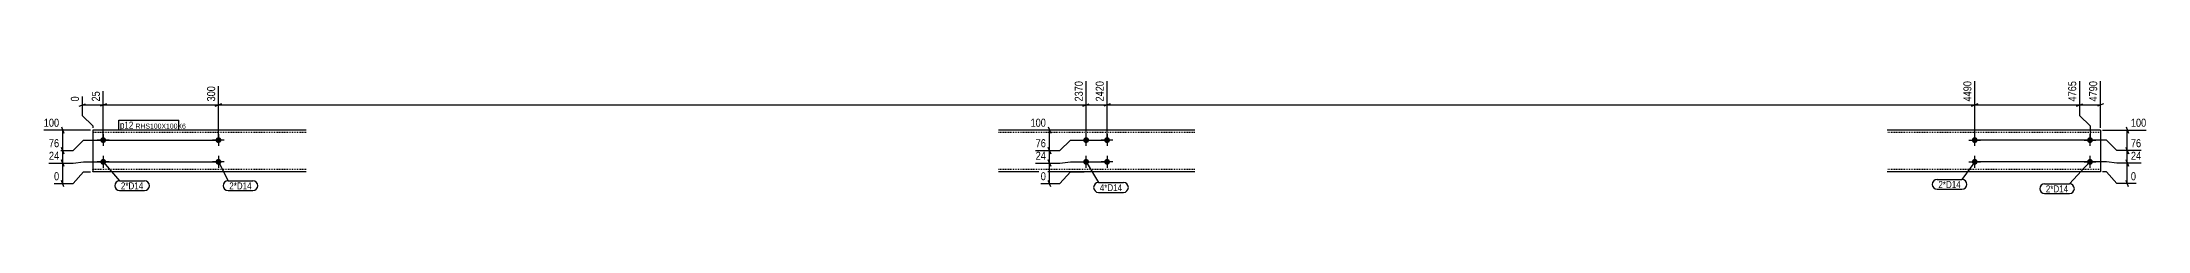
# Model space of a CAD drawing. Header units: millimetres. Extents: x 15 to 16617, y 15 to 288.
# Drawn here: x 11593 to 16617, y 15 to 288 of the extents above; entities that cross this region are included whole.
import ezdxf

# ---------------------------------------------------------------- set-up
doc = ezdxf.new("R2010")
doc.units = ezdxf.units.MM
doc.linetypes.add('DXK_LINE_DOT2', pattern=[3.9198, 1.9599, -1.9599])
for name, color, linetype in [('MÅLSÆTNING', 7, 'Continuous'), ('STÅL', 7, 'Continuous'), ('TEKST', 7, 'Continuous')]:
    doc.layers.add(name, color=color, linetype=linetype)
doc.styles.add('Arial Narrow', font='ARIALN.TTF', dxfattribs={"height": 0.2})

msp = doc.modelspace()

# ---------------------------------------------------------------- hatches: boundary and pattern name
at = {"layer": 'STÅL', "linetype": 'Continuous'}
for points in [[(11738.5, 136, -1), (11738.5, 150, -1)], [(12013.5, 136, -1), (12013.5, 150, -1)], [(14083.5, 150, -1), (14083.5, 136, -1)], [(14133.5, 136, -1), (14133.5, 150, -1)], [(16203.5, 150, -1), (16203.5, 136, -1)], [(16478.5, 150, -1), (16478.5, 136, -1)], [(11738.5, 84, -1), (11738.5, 98, -1)], [(12013.5, 84, -1), (12013.5, 98, -1)], [(14083.5, 98, -1), (14083.5, 84, -1)], [(14133.5, 84, -1), (14133.5, 98, -1)], [(16203.5, 98, -1), (16203.5, 84, -1)], [(16478.5, 98, -1), (16478.5, 84, -1)]]:
    msp.add_hatch(color=3, dxfattribs=at).paths.add_polyline_path(points)

# ---------------------------------------------------------------- linework, layer by layer
at = {"layer": 'MÅLSÆTNING', "color": 7, "linetype": 'Continuous'}
for p, q in [((11738.5, 148), (11738.5, 259.9)), ((11738.5, 148), (11738.5, 259.9)), ((12013.5, 148), (12013.5, 272.1)), ((12013.5, 148), (12013.5, 272.1)), ((14083.5, 148), (14083.5, 284.3)), ((14133.5, 148), (14133.5, 284.3)), ((14133.5, 148), (14133.5, 284.3)), ((16203.5, 148), (16203.5, 284.3)), ((16203.5, 148), (16203.5, 284.3)), ((16453.5, 284.3), (16453.5, 202)), ((16503.5, 172), (16503.5, 284.3)), ((11681, 224), (11696, 230)), ((11688.5, 247.7), (11688.5, 202)), ((11688.5, 227), (11738.5, 227)), ((11688.5, 202), (11713.5, 177)), ((11746, 230), (11731, 224)), ((11746, 230), (11731, 224)), ((11738.5, 227), (12013.5, 227)), ((12021, 230), (12006, 224)), ((12006, 224), (12021, 230)), ((12013.5, 227), (14083.5, 227)), ((14076, 224), (14091, 230)), ((14141, 230), (14126, 224)), ((14141, 230), (14126, 224)), ((14133.5, 227), (16203.5, 227)), ((16211, 230), (16196, 224)), ((16196, 224), (16211, 230)), ((16446, 224), (16461, 230)), ((16453.5, 227), (16503.5, 227)), ((16453.5, 202), (16478.5, 177)), ((16453.5, 202), (16478.5, 177)), ((16511, 230), (16496, 224)), ((11708.5, 167), (11596.8, 167)), ((11638.9, 174.5), (11644.9, 159.5)), ((11641.9, 118), (11641.9, 167)), ((11713.5, 177), (11713.5, 172)), ((16478.5, 177), (16478.5, 148)), ((16478.5, 177), (16478.5, 148)), ((16508.5, 167), (16612.5, 167)), ((16564.5, 174.5), (16570.5, 159.5)), ((11609, 118), (11666.9, 118)), ((11609, 118), (11666.9, 118)), ((11644.9, 110.5), (11638.9, 125.5)), ((11638.9, 125.5), (11644.9, 110.5)), ((11641.9, 88), (11641.9, 118)), ((11666.9, 118), (11691.9, 143)), ((11666.9, 118), (11691.9, 143)), ((11691.9, 143), (12008.5, 143)), ((11691.9, 143), (12008.5, 143)), ((14021, 118), (14046, 143)), ((14021, 118), (14046, 143)), ((14046, 143), (14128.5, 143)), ((14046, 143), (14128.5, 143)), ((16517.5, 143), (16208.5, 143)), ((16517.5, 143), (16208.5, 143)), ((16542.5, 118), (16517.5, 143)), ((16542.5, 118), (16517.5, 143)), ((11609, 88), (11666.9, 88)), ((11609, 88), (11666.9, 88)), ((11644.9, 80.5), (11638.9, 95.5)), ((11638.9, 95.5), (11644.9, 80.5)), ((11641.9, 39), (11641.9, 88)), ((11666.9, 88), (11691.9, 91)), ((11666.9, 88), (11691.9, 91)), ((11666.9, 39), (11691.9, 67)), ((11691.9, 91), (12008.5, 91)), ((11691.9, 91), (12008.5, 91)), ((11691.9, 67), (11708.5, 67)), ((13963.1, 88), (14021, 88)), ((13993, 95.5), (13999, 80.5)), ((13996, 39), (13996, 88)), ((14021, 88), (14046, 91)), ((14021, 88), (14046, 91)), ((14021, 39), (14046, 67)), ((14046, 91), (14128.5, 91)), ((14046, 91), (14128.5, 91)), ((14046, 67), (14078.5, 67)), ((16517.5, 91), (16208.5, 91)), ((16517.5, 91), (16208.5, 91)), ((16517.5, 67), (16508.5, 67)), ((16542.5, 88), (16517.5, 91)), ((16542.5, 88), (16517.5, 91)), ((16542.5, 39), (16517.5, 67)), ((16600.4, 88), (16542.5, 88)), ((16564.5, 95.5), (16570.5, 80.5)), ((16567.5, 39), (16567.5, 88)), ((11621.2, 39), (11666.9, 39)), ((11644.9, 31.5), (11638.9, 46.5)), ((13975.3, 39), (14021, 39)), ((13999, 31.5), (13993, 46.5)), ((16588.2, 39), (16542.5, 39)), ((16570.5, 31.5), (16564.5, 46.5))]:
    msp.add_line(p, q, dxfattribs=at)
at = {"layer": 'STÅL', "color": 2, "linetype": 'Continuous'}
for p, q in [((12222.5, 167), (11713.5, 167)), ((11713.5, 167), (11713.5, 67.9)), ((14342.5, 167), (13874.5, 167)), ((16503.5, 167), (15994.5, 167)), ((16503.5, 167), (16503.5, 166.1)), ((16503.5, 166.1), (16503.5, 163.5)), ((16503.5, 163.5), (16503.5, 67)), ((11713.5, 67), (11713.5, 67.9)), ((12222.5, 67), (11713.5, 67)), ((14342.5, 67), (13874.5, 67)), ((16503.5, 67), (15994.5, 67))]:
    msp.add_line(p, q, dxfattribs=at)
at = {"layer": 'STÅL', "color": 7, "linetype": 'DXK_LINE_DOT2'}
for p, q in [((12222.5, 161), (11713.5, 161)), ((14342.5, 161), (13874.5, 161)), ((16503.5, 161), (15994.5, 161)), ((11713.5, 73), (11713.5, 73.5)), ((12222.5, 73), (11713.5, 73)), ((14342.5, 73), (13874.5, 73)), ((16503.5, 73), (15994.5, 73)), ((16503.5, 73), (16503.5, 73.5))]:
    msp.add_line(p, q, dxfattribs=at)
at = {"layer": 'STÅL', "color": 3, "linetype": 'Continuous'}
for p, q in [((11738.5, 157), (11738.5, 129)), ((12013.5, 157), (12013.5, 129)), ((14083.5, 129), (14083.5, 157)), ((14133.5, 157), (14133.5, 129)), ((16203.5, 129), (16203.5, 157)), ((16478.5, 129), (16478.5, 157)), ((11752.5, 143), (11724.5, 143)), ((11738.5, 105), (11738.5, 77)), ((12027.5, 143), (11999.5, 143)), ((12013.5, 105), (12013.5, 77)), ((14069.5, 143), (14097.5, 143)), ((14083.5, 77), (14083.5, 105)), ((14147.5, 143), (14119.5, 143)), ((14133.5, 105), (14133.5, 77)), ((16189.5, 143), (16217.5, 143)), ((16203.5, 77), (16203.5, 105)), ((16464.5, 143), (16492.5, 143)), ((16478.5, 77), (16478.5, 105)), ((11752.5, 91), (11724.5, 91)), ((12027.5, 91), (11999.5, 91)), ((14069.5, 91), (14097.5, 91)), ((14147.5, 91), (14119.5, 91)), ((16189.5, 91), (16217.5, 91)), ((16464.5, 91), (16492.5, 91))]:
    msp.add_line(p, q, dxfattribs=at)

# ---------------------------------------------------------------- wipeouts: each hides what was drawn before it
at = {"color": 0}
for points in [[(14169.5, 20.9), (14169.5, 38.4), (14116.2, 38.4), (14116.2, 20.9)], [(16426.4, 18), (16426.4, 35.5), (16373.1, 35.5), (16373.1, 18)]]:
    msp.add_wipeout(points, dxfattribs=at).dxf.layer = 'TEKST'

# ---------------------------------------------------------------- next in the draw order: wipeouts: each hides what was drawn before it
at = {"color": 0, "linetype": 'Continuous'}
for points in [[(11734.5, 263.9), (11706.5, 263.9), (11706.5, 231.5), (11734.5, 231.5)], [(12009.5, 276.1), (11981.5, 276.1), (11981.5, 231.5), (12009.5, 231.5)], [(14079.5, 288.3), (14051.5, 288.3), (14051.5, 231.5), (14079.5, 231.5)], [(16499.5, 288.3), (16471.5, 288.3), (16471.5, 231.5), (16499.5, 231.5)], [(11637.4, 171), (11637.4, 199), (11592.8, 199), (11592.8, 171)], [(13991.5, 92), (13991.5, 120), (13959.1, 120), (13959.1, 92)], [(16604.4, 92), (16604.4, 120), (16572, 120), (16572, 92)]]:
    msp.add_wipeout(points, dxfattribs=at).dxf.layer = 'MÅLSÆTNING'
at = {"color": 0}
for points in [[(11810.5, 170.5), (11810.5, 188), (11778.5, 188), (11778.5, 170.5)], [(11834.1, 25.2), (11834.1, 42.7), (11780.8, 42.7), (11780.8, 25.2)], [(12092.5, 25.1), (12092.5, 42.6), (12039.3, 42.6), (12039.3, 25.1)], [(14169.5, 20.9), (14169.5, 38.4), (14116.2, 38.4), (14116.2, 20.9)], [(16170, 28.4), (16170, 45.9), (16116.8, 45.9), (16116.8, 28.4)], [(16426.4, 18), (16426.4, 35.5), (16373.1, 35.5), (16373.1, 18)]]:
    msp.add_wipeout(points, dxfattribs=at).dxf.layer = 'TEKST'

# ---------------------------------------------------------------- next in the draw order: linework, layer by layer
at = {"layer": 'MÅLSÆTNING', "color": 7, "linetype": 'Continuous'}
for p, q in [((14083.5, 148), (14083.5, 284.3)), ((16453.5, 284.3), (16453.5, 202)), ((14076, 224), (14091, 230)), ((14083.5, 227), (14133.5, 227)), ((16203.5, 227), (16453.5, 227)), ((16446, 224), (16461, 230)), ((16567.5, 118), (16567.5, 167)), ((13963.1, 118), (14021, 118)), ((13993, 125.5), (13999, 110.5)), ((16600.4, 118), (16542.5, 118)), ((16600.4, 118), (16542.5, 118)), ((16570.5, 110.5), (16564.5, 125.5)), ((16564.5, 125.5), (16570.5, 110.5))]:
    msp.add_line(p, q, dxfattribs=at)
at = {"layer": 'TEKST', "color": 7, "linetype": 'Continuous'}
for p, q in [((14083.5, 91), (14113.2, 41.4)), ((16477.1, 90.2), (16429.4, 38.5)), ((14113.2, 41.4), (14172.5, 41.4)), ((14113.2, 17.9), (14172.5, 17.9)), ((16370.1, 38.5), (16429.4, 38.5)), ((16370.1, 15), (16429.4, 15))]:
    msp.add_line(p, q, dxfattribs=at)
for centre, radius, start, end in [((14113.2, 29.7), 11.8, 90, 270), ((14172.5, 29.7), 11.8, 270, 90), ((16370.1, 26.7), 11.7, 90, 270), ((16429.4, 26.7), 11.7, 270, 90)]:
    msp.add_arc(centre, radius, start, end, dxfattribs=at)

# ---------------------------------------------------------------- next in the draw order: texts
at = {"layer": 'MÅLSÆTNING', "color": 3, "linetype": 'Continuous', "style": 'Arial Narrow'}
for s, p in [('25', (11730.5, 235.5)), ('300', (12005.5, 235.5)), ('2370', (14075.5, 235.5)), ('4790', (16495.5, 235.5))]:
    msp.add_text(s, height=19.09, rotation=90.0002, dxfattribs=at).set_placement(p)
msp.add_text('100', height=19.09, dxfattribs=at).set_placement((11596.8, 175))
at = {"layer": 'TEKST', "color": 3, "style": 'Arial Narrow'}
for s, p in [('4*D14', (14116.2, 20.9)), ('2*D14', (16373.1, 18))]:
    msp.add_text(s, height=16.7, dxfattribs=at).set_placement(p)

# ---------------------------------------------------------------- next in the draw order: wipeouts: each hides what was drawn before it
at = {"color": 0, "linetype": 'Continuous'}
for points in [[(11684.5, 251.7), (11656.5, 251.7), (11656.5, 231.5), (11684.5, 231.5)], [(13991.5, 43), (13991.5, 71), (13971.3, 71), (13971.3, 43)], [(16592.2, 43), (16592.2, 71), (16572, 71), (16572, 43)]]:
    msp.add_wipeout(points, dxfattribs=at).dxf.layer = 'MÅLSÆTNING'
at = {"color": 0}
for points in [[(11810.5, 170.5), (11810.5, 188), (11778.5, 188), (11778.5, 170.5)], [(11834.1, 25.2), (11834.1, 42.7), (11780.8, 42.7), (11780.8, 25.2)], [(12092.5, 25.1), (12092.5, 42.6), (12039.3, 42.6), (12039.3, 25.1)], [(16170, 28.4), (16170, 45.9), (16116.8, 45.9), (16116.8, 28.4)]]:
    msp.add_wipeout(points, dxfattribs=at).dxf.layer = 'TEKST'

# ---------------------------------------------------------------- next in the draw order: linework, layer by layer
at = {"layer": 'MÅLSÆTNING', "color": 7, "linetype": 'Continuous'}
for p, q in [((13996, 88), (13996, 118)), ((16567.5, 88), (16567.5, 118)), ((13963.1, 88), (14021, 88)), ((13999, 80.5), (13993, 95.5)), ((16600.4, 88), (16542.5, 88)), ((16570.5, 80.5), (16564.5, 95.5))]:
    msp.add_line(p, q, dxfattribs=at)
at = {"layer": 'TEKST', "color": 7, "linetype": 'Continuous'}
for p, q in [((11775.5, 167.5), (11775.5, 191)), ((11738.5, 91), (11777.8, 45.7)), ((12013.5, 91), (12036.3, 45.6)), ((16203.5, 91), (16173, 48.9)), ((11777.8, 45.7), (11837.1, 45.7)), ((11777.8, 22.2), (11837.1, 22.2)), ((12036.3, 45.6), (12095.5, 45.6)), ((12036.3, 22.1), (12095.5, 22.1)), ((16113.8, 48.9), (16173, 48.9)), ((16113.8, 25.4), (16173, 25.4))]:
    msp.add_line(p, q, dxfattribs=at)
for centre, start, end in [((11777.8, 33.9), 90, 270), ((11837.1, 33.9), 270, 90), ((12036.3, 33.9), 90, 270), ((12095.5, 33.9), 270, 90), ((16113.8, 37.1), 90, 270), ((16173, 37.1), 270, 90)]:
    msp.add_arc(centre, 11.7, start, end, dxfattribs=at)

# ---------------------------------------------------------------- next in the draw order: texts
at = {"layer": 'MÅLSÆTNING', "color": 3, "linetype": 'Continuous', "style": 'Arial Narrow'}
msp.add_text('0', height=19.1, rotation=90.0002, dxfattribs=at).set_placement((11680.5, 235.5))
for s, height, p in [('24', 19.09, (13963.1, 96)), ('24', 19.09, (16576, 96)), ('0', 19.1, (13975.3, 47)), ('0', 19.1, (16576, 47))]:
    msp.add_text(s, height=height, dxfattribs=at).set_placement(p)
at = {"layer": 'TEKST', "color": 3, "style": 'Arial Narrow'}
for p in [(11780.8, 25.2), (12039.3, 25.1), (16116.8, 28.4)]:
    msp.add_text('2*D14', height=16.7, dxfattribs=at).set_placement(p)

# ---------------------------------------------------------------- next in the draw order: wipeouts: each hides what was drawn before it
at = {"color": 0, "linetype": 'Continuous'}
for points in [[(14129.5, 288.3), (14101.5, 288.3), (14101.5, 231.5), (14129.5, 231.5)], [(16199.5, 288.3), (16171.5, 288.3), (16171.5, 231.5), (16199.5, 231.5)], [(16449.5, 288.3), (16421.5, 288.3), (16421.5, 231.5), (16449.5, 231.5)], [(16616.5, 171), (16616.5, 199), (16572, 199), (16572, 171)], [(11637.4, 122), (11637.4, 150), (11605, 150), (11605, 122)]]:
    msp.add_wipeout(points, dxfattribs=at).dxf.layer = 'MÅLSÆTNING'
at = {"color": 0}
msp.add_wipeout([(11916.2, 170.5), (11916.2, 183), (11815.7, 183), (11815.7, 170.5)], dxfattribs=at).dxf.layer = 'TEKST'

# ---------------------------------------------------------------- next in the draw order: texts
at = {"layer": 'MÅLSÆTNING', "color": 3, "linetype": 'Continuous', "style": 'Arial Narrow'}
for s, p in [('2420', (14125.5, 235.5)), ('4490', (16195.5, 235.5)), ('4765', (16445.5, 235.5))]:
    msp.add_text(s, height=19.09, rotation=90.0002, dxfattribs=at).set_placement(p)
for s, p in [('100', (16576, 175)), ('76', (11609, 126))]:
    msp.add_text(s, height=19.09, dxfattribs=at).set_placement(p)

# ---------------------------------------------------------------- next in the draw order: wipeouts: each hides what was drawn before it
at = {"color": 0, "linetype": 'Continuous'}
msp.add_wipeout([(13991.5, 122), (13991.5, 150), (13959.1, 150), (13959.1, 122)], dxfattribs=at).dxf.layer = 'MÅLSÆTNING'
at = {"color": 0}
msp.add_wipeout([(11916.2, 170.5), (11916.2, 183), (11815.7, 183), (11815.7, 170.5)], dxfattribs=at).dxf.layer = 'TEKST'

# ---------------------------------------------------------------- next in the draw order: linework, layer by layer
at = {"layer": 'MÅLSÆTNING', "color": 7, "linetype": 'Continuous'}
for p, q in [((14078.5, 167), (13950.9, 167)), ((13993, 174.5), (13999, 159.5)), ((13996, 118), (13996, 167)), ((13963.1, 118), (14021, 118)), ((13999, 110.5), (13993, 125.5))]:
    msp.add_line(p, q, dxfattribs=at)
at = {"layer": 'TEKST', "color": 7, "linetype": 'Continuous'}
for p, q in [((11775.5, 191), (11919.2, 191)), ((11775.5, 167.5), (11919.2, 167.5)), ((11919.2, 167.5), (11919.2, 191))]:
    msp.add_line(p, q, dxfattribs=at)

# ---------------------------------------------------------------- next in the draw order: texts
at = {"layer": 'MÅLSÆTNING', "color": 3, "linetype": 'Continuous', "style": 'Arial Narrow'}
msp.add_text('76', height=19.09, dxfattribs=at).set_placement((13963.1, 126))
at = {"layer": 'TEKST', "color": 3, "style": 'Arial Narrow'}
for s, height, p in [('p12', 16.7, (11778.5, 170.5)), ('RHS100X100X6', 11.93, (11815.7, 170.5))]:
    msp.add_text(s, height=height, dxfattribs=at).set_placement(p)

# ---------------------------------------------------------------- next in the draw order: wipeouts: each hides what was drawn before it
at = {"color": 0, "linetype": 'Continuous'}
for points in [[(11637.4, 92), (11637.4, 120), (11605, 120), (11605, 92)], [(16604.4, 122), (16604.4, 150), (16572, 150), (16572, 122)]]:
    msp.add_wipeout(points, dxfattribs=at).dxf.layer = 'MÅLSÆTNING'

# ---------------------------------------------------------------- next in the draw order: texts
at = {"layer": 'MÅLSÆTNING', "color": 3, "linetype": 'Continuous', "style": 'Arial Narrow'}
msp.add_text('76', height=19.09, dxfattribs=at).set_placement((16576, 126))

# ---------------------------------------------------------------- next in the draw order: wipeouts: each hides what was drawn before it
at = {"color": 0, "linetype": 'Continuous'}
for points in [[(13991.5, 171), (13991.5, 199), (13946.9, 199), (13946.9, 171)], [(11637.4, 43), (11637.4, 71), (11617.2, 71), (11617.2, 43)]]:
    msp.add_wipeout(points, dxfattribs=at).dxf.layer = 'MÅLSÆTNING'

# ---------------------------------------------------------------- next in the draw order: texts
at = {"layer": 'MÅLSÆTNING', "color": 3, "linetype": 'Continuous', "style": 'Arial Narrow'}
for s, height, p in [('100', 19.09, (13950.9, 175)), ('24', 19.09, (11609, 96)), ('0', 19.1, (11621.2, 47))]:
    msp.add_text(s, height=height, dxfattribs=at).set_placement(p)

doc.saveas('drawing.dxf')
